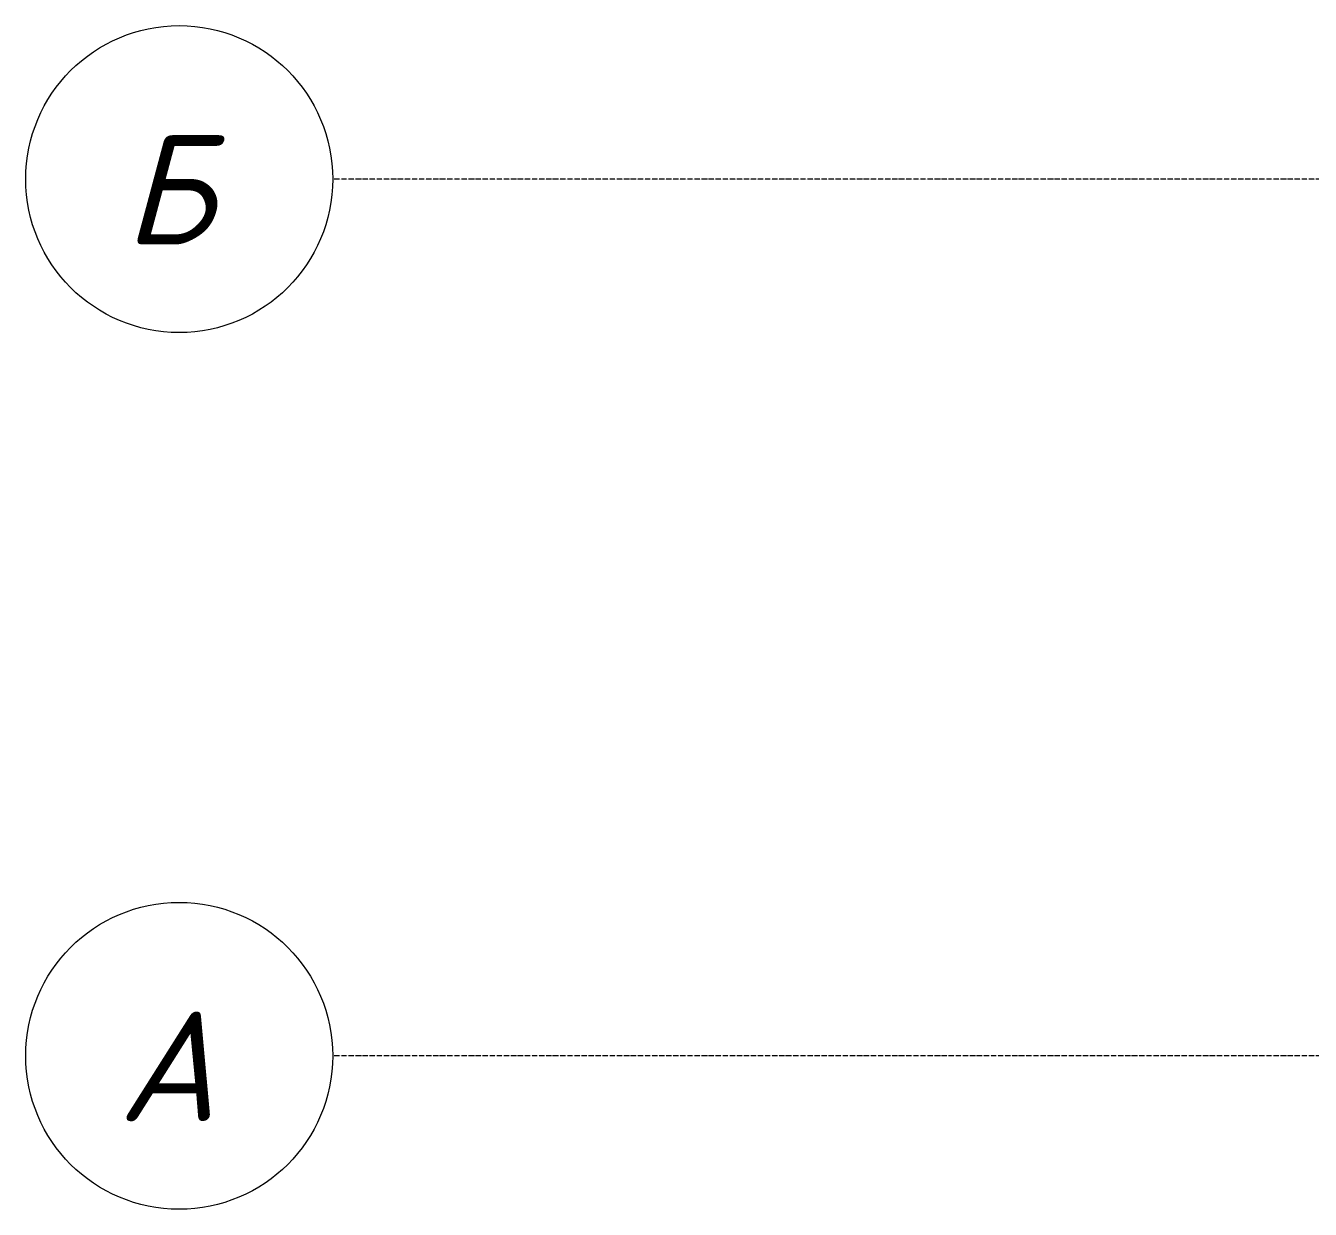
# Model space of a CAD drawing. Header units: millimetres. Extents: x -2820 to 26103, y -2046 to 37035.
# Drawn here: x 6051 to 8980, y 29323 to 32023 of the extents above; entities that cross this region are included whole.
import ezdxf

# ---------------------------------------------------------------- set-up
doc = ezdxf.new("R2010")
doc.units = ezdxf.units.MM
doc.linetypes.add('Осевая 12-2-2_2_', pattern=[16, 12, -2, 0, -2])
doc.layers.add('S-GRID', color=7, linetype='Continuous', lineweight=9)
doc.layers.add('S-GRID-IDEN', color=7, linetype='Continuous', lineweight=9, true_color=0x646464)
doc.styles.add('ISOCPEUR_I', font='isocpeui.ttf', dxfattribs={"height": 250})

# ---------------------------------------------------------------- blocks, each defined once
blk = doc.blocks.new('Ось сетки - Круг-2866823-Этаж 1 - КН')
at = {"layer": 'S-GRID-IDEN'}
blk.add_circle((0, 0), 3.5, dxfattribs=at)
blk = doc.blocks.new('Баня_rvt-1-Этаж 1 - КН')
at = {"layer": 'S-GRID', "color": 251, "linetype": 'Осевая 12-2-2_2_', "true_color": 0x646464}
for p, q in [((26102.9, 31673), (6751.1, 31673)), ((26102.9, 29673), (6751.1, 29673))]:
    blk.add_line(p, q, dxfattribs=at)
at = {"layer": 'S-GRID-IDEN', "color": 251, "lineweight": 5, "true_color": 0x646464, "xscale": 99.99999999999993, "yscale": 99.99999999999993, "zscale": 99.99999999999993, "rotation": 89.99999999999982}
for p in [(6401.1, 31673), (6401.1, 29673)]:
    blk.add_blockref('Ось сетки - Круг-2866823-Этаж 1 - КН', p, dxfattribs=at)
at = {"layer": 'S-GRID-IDEN', "color": 7, "char_height": 250, "attachment_point": 1, "style": 'ISOCPEUR_I'}
for s, insert, width in [('\\fISOCPEUR|b0|i1|c204|p34|;Б', (6273.5, 31774.1), 248.523), ('\\fISOCPEUR|b0|i1|c204|p34|;А', (6260.5, 29774.1), 280.591)]:
    blk.add_mtext(s, dxfattribs=dict(at, insert=insert, width=width))

msp = doc.modelspace()

# ---------------------------------------------------------------- block references
at = {"lineweight": 5}
msp.add_blockref('Баня_rvt-1-Этаж 1 - КН', (0, 0), dxfattribs=at)

doc.saveas('drawing.dxf')
